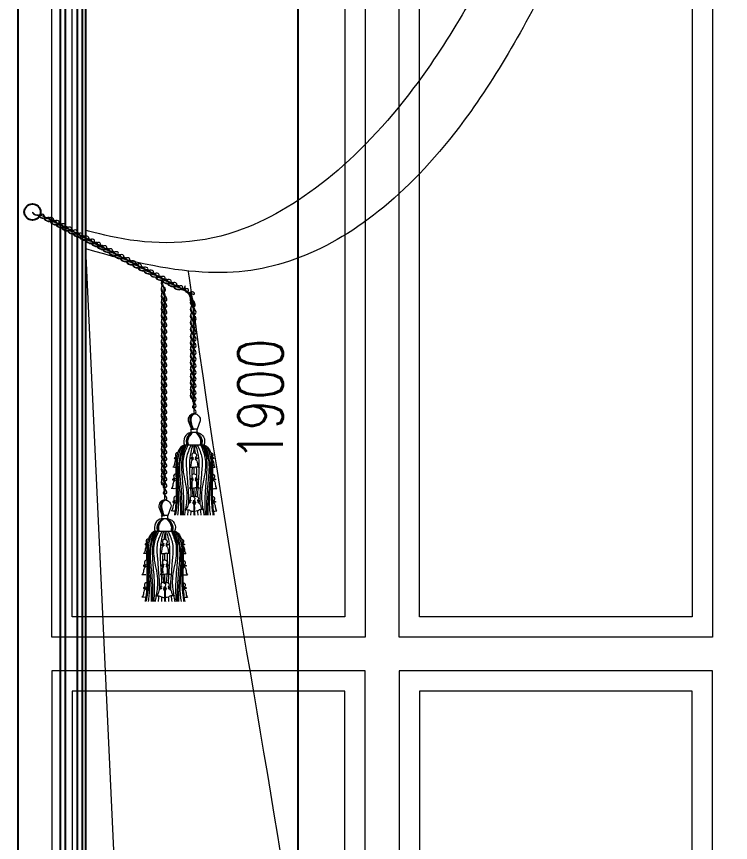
# Model space of a CAD drawing. Header units: inches. Extents: x -20583 to 399182, y -24453 to 525552.
# Drawn here: x 9599 to 10652, y 19158 to 20378 of the extents above; entities that cross this region are included whole.
import ezdxf

# ---------------------------------------------------------------- set-up
doc = ezdxf.new("R2010")
doc.units = ezdxf.units.IN
doc.header["$LTSCALE"] = 1000
doc.header["$MEASUREMENT"] = 0
doc.header["$PDMODE"] = 35
for name, color, linetype in [('8', 8, 'Continuous'), ('A-DIM', 9, 'Continuous'), ('curtain', 21, 'Continuous'), ('FURNITURE', 200, 'Continuous'), ('Layer1', 1, 'Continuous')]:
    doc.layers.add(name, color=color, linetype=linetype)
for name, color, linetype, lineweight in [('A-GLAZ', 134, 'Continuous', 18), ('Fabric', 253, 'Continuous', 0), ('GRC', 41, 'Continuous', 0), ('Wood treillis', 111, 'Continuous', 0)]:
    doc.layers.add(name, color=color, linetype=linetype, lineweight=lineweight)
doc.styles.add('ST9', font='romans.shx', dxfattribs={"width": 0.8})
doc.dimstyles.new('DIM-20', dxfattribs={"dimscale": 1000, "dimtxt": 0.044, "dimasz": 0.035, "dimexe": 0.022, "dimexo": 0.022, "dimgap": 0.022, "dimtad": 1, "dimdec": 0, "dimzin": 0, "dimdsep": 46, "dimtxsty": 'ST9', "dimblk1": 'ARCHTICK', "dimblk2": 'ARCHTICK', "dimsah": 1, "dimcen": 0.088, "dimdle": 0.04, "dimclrd": 256, "dimclre": 256, "dimclrt": 3, "dimadec": 0, "dimazin": 0, "dimtfac": 1, "dimtdec": 0, "dimtix": 1, "dimtofl": 0, "dimtmove": 1, "dimatfit": 3, "dimldrblk": 'CLOSED', "dimfxl": 1, "dimtolj": 1, "dimtzin": 0, "dimarcsym": 0})

# ---------------------------------------------------------------- blocks, each defined once
blk = doc.blocks.new('_ARCHTICK')
at = {"color": 0, "linetype": 'ByBlock', "const_width": 0.15}
blk.add_lwpolyline([(-0.5, -0.5), (0.5, 0.5)], dxfattribs=at)
blk = doc.blocks.new('*D220')
at = {"layer": 'A-DIM', "lineweight": -2, "transparency": 16777216}
for p, q in [((10013.7, 20802.1), (10013.7, 18822.1)), ((9372.7, 20762.1), (10035.7, 20762.1)), ((9961.8, 18862.1), (10035.7, 18862.1))]:
    blk.add_line(p, q, dxfattribs=at)
at = {"layer": 'Defpoints', "color": 0, "transparency": 16777216}
for p in [(9350.7, 20762.1, 0), (9939.8, 18862.1, 0), (10013.7, 18862.1)]:
    blk.add_point(p, dxfattribs=at)
at = {"layer": 'A-DIM', "lineweight": -2, "transparency": 16777216, "xscale": 35, "yscale": 35, "zscale": 35}
for p, rotation in [((10013.7, 20762.1), 90), ((10013.7, 18862.1), 270)]:
    blk.add_blockref('_ARCHTICK', p, dxfattribs=dict(at, rotation=rotation))
at = {"layer": 'A-DIM', "color": 3, "transparency": 16777216, "insert": (9958.7, 19812.1), "char_height": 66, "attachment_point": 5, "rotation": 90, "style": 'ST9'}
blk.add_mtext('\\A1;1900', dxfattribs=at)
blk = doc.blocks.new('_CLOSED')
at = {"color": 0, "linetype": 'ByBlock'}
for p, q in [((-1, 0.167), (0, 0)), ((-1, 0.167), (-1, -0.167)), ((0, 0), (-1, -0.167)), ((0, 0), (-1, 0))]:
    blk.add_line(p, q, dxfattribs=at)
blk = doc.blocks.new('win-2100')
at = {"layer": 'A-GLAZ', "color": 8, "linetype": 'ByBlock', "lineweight": 0, "ltscale": 0.5, "elevation": 0}
for points in [[(-1000, 1950), (-537.5, 1950), (-537.5, 199.5), (-1000, 199.5)], [(-487.5, 1950), (-25, 1950), (-25, 199.5), (-487.5, 199.5)], [(-970, 1920), (-567.5, 1920), (-567.5, 229.5), (-970, 229.5)], [(-457.5, 1920), (-55, 1920), (-55, 229.5), (-457.5, 229.5)], [(-1000, -350), (-537.5, -350), (-537.5, 149.5), (-1000, 149.5)], [(-487.5, -350), (-25, -350), (-25, 149.5), (-487.5, 149.5)], [(-970, -320), (-567.5, -320), (-567.5, 119.5), (-970, 119.5)], [(-457.5, -320), (-55, -320), (-55, 119.5), (-457.5, 119.5)]]:
    blk.add_lwpolyline(points, close=True, dxfattribs=at)
at = {"layer": 'Layer1', "elevation": 0}
blk.add_lwpolyline([(-1050, 2000), (-1050, -400), (1050, -400), (1050, 2000)], dxfattribs=at)
blk = doc.blocks.new('MAK-GF10 structrual elev A')
at = {"layer": 'A-GLAZ'}
blk.add_blockref('win-2100', (10650.7, 19262.1, 0), dxfattribs=at)
blk = doc.blocks.new('tass')
at = {"layer": 'curtain', "color": 42, "lineweight": 0, "ltscale": 1000, "true_color": 0xdba400}
for p, q in [((78219.7, 21088.2, 0), (78229.7, 21088.2, 0)), ((78210.5, 21069.4, 0), (78239, 21069.4, 0)), ((78224.7, 21027.3, 0), (78224.7, 21036.7, 0)), ((78224.7, 20992.9, 0), (78224.7, 21006, 0)), ((78224.7, 20986.2, 0), (78224.7, 20987.9, 0)), ((78224.7, 20966, 0), (78224.7, 20984.6, 0))]:
    blk.add_line(p, q, dxfattribs=at)
at = {"layer": 'curtain', "color": 42, "lineweight": 0, "ltscale": 1000, "true_color": 0xdba400, "elevation": 0}
for points in [[(78224.7, 21116, 0.434975), (78215.8, 21105.3), (78220.5, 21093.1)], [(78224.7, 21116, -0.434975), (78233.7, 21105.3), (78228.9, 21093.1)], [(78219.7, 21088.2, 0.282984), (78219.7, 21093.1), (78224.7, 21093.1)], [(78229.7, 21088.2, -0.282984), (78229.7, 21093.1), (78224.7, 21093.1)], [(78219.7, 21088.2, 0.222128), (78210.9, 21081.6, 0.232561), (78210.5, 21069.4, 0.647746)], [(78229.7, 21088.2, -0.222128), (78238.6, 21081.6, -0.232561), (78239, 21069.4, -0.647746)]]:
    blk.add_lwpolyline(points, format="xyb", dxfattribs=at)
at = {"layer": 'curtain', "color": 42, "lineweight": 0, "ltscale": 1000, "true_color": 0xdba400}
for points in [[(78225.6, 21093.1, 0), (78228.9, 21103.3, 0), (78228, 21112.1, 0), (78224.9, 21115.5, 0), (78223.1, 21116, 0), (78221.5, 21115.2, 0)], [(78227.2, 21093.1, 0), (78230.5, 21103.2, 0), (78229.7, 21112.1, 0), (78226.7, 21115.4, 0), (78224.7, 21116.3, 0), (78223, 21116, 0)], [(78221.4, 21088.2, 0), (78217.2, 21084.6, 0), (78213, 21075.8, 0), (78213.6, 21069.4, 0), (78213.6, 21069.3, 0)], [(78221.9, 21088.2, 0), (78216.2, 21081.6, 0), (78214.2, 21075.9, 0), (78215.1, 21069.4, 0)], [(78222.5, 21088.2, 0), (78217.2, 21081.6, 0), (78215.2, 21075.9, 0), (78216.1, 21069.4, 0)], [(78227.1, 21088.2, 0), (78232.4, 21081.6, 0), (78234.4, 21075.9, 0), (78233.4, 21069.4, 0)], [(78227.6, 21088.2, 0), (78233.4, 21081.6, 0), (78235.4, 21075.9, 0), (78234.4, 21069.4, 0)], [(78228.1, 21088.2, 0), (78232.4, 21084.6, 0), (78236.6, 21075.8, 0), (78235.9, 21069.4, 0), (78235.9, 21069.3, 0)], [(78200.8, 21058.4, 0), (78198, 21057.1, 0), (78197.4, 21053.7, 0), (78198.6, 21052.1, 0), (78199.1, 21051.8, 0), (78199.1, 21051.3, 0), (78198.8, 21051.2, 0), (78197.2, 21051.1, 0), (78196.1, 21050.7, 0), (78195.9, 21050.3, 0), (78195.9, 21049.7, 0), (78196.6, 21049.6, 0), (78198.2, 21049.6, 0), (78199.2, 21049.5, 0), (78199.2, 21049.2, 0), (78198.3, 21048.2, 0), (78196.3, 21044.8, 0), (78195, 21038.4, 0), (78193.7, 21037, 0)], [(78224.7, 21058.1, 0), (78221.9, 21056.7, 0), (78221.3, 21053.3, 0), (78222.5, 21051.7, 0), (78223, 21051.4, 0), (78223, 21050.9, 0), (78222.7, 21050.8, 0), (78221.1, 21050.7, 0), (78220, 21050.3, 0), (78219.8, 21049.9, 0), (78219.8, 21049.4, 0), (78220.5, 21049.2, 0), (78222.1, 21049.2, 0), (78223.1, 21049.1, 0), (78223.1, 21048.8, 0), (78222.2, 21047.8, 0), (78220.2, 21044.4, 0), (78218.9, 21038, 0), (78216.9, 21036.4, 0)], [(78224.7, 21058.1, 0), (78227.6, 21056.7, 0), (78228.2, 21053.3, 0), (78227, 21051.7, 0), (78226.5, 21051.4, 0), (78226.5, 21050.9, 0), (78226.8, 21050.8, 0), (78228.4, 21050.7, 0), (78229.5, 21050.3, 0), (78229.7, 21049.9, 0), (78229.7, 21049.4, 0), (78228.9, 21049.2, 0), (78227.4, 21049.2, 0), (78226.3, 21049.1, 0), (78226.3, 21048.8, 0), (78227.3, 21047.8, 0), (78229.2, 21044.4, 0), (78230.5, 21038, 0), (78231.8, 21036.6, 0)], [(78249, 21058.4, 0), (78251.9, 21057.1, 0), (78252.4, 21053.7, 0), (78251.3, 21052.1, 0), (78250.8, 21051.8, 0), (78250.8, 21051.3, 0), (78251.1, 21051.2, 0), (78252.7, 21051.1, 0), (78253.7, 21050.7, 0), (78254, 21050.3, 0), (78254, 21049.7, 0), (78253.2, 21049.6, 0), (78251.6, 21049.6, 0), (78250.6, 21049.5, 0), (78250.6, 21049.2, 0), (78251.6, 21048.2, 0), (78253.5, 21044.8, 0), (78254.8, 21038.4, 0), (78256.1, 21037, 0)], [(78216.9, 21036.4, 0), (78223.4, 21037, 0), (78225.9, 21036.4, 0), (78231.8, 21036.6, 0)], [(78198.3, 21027, 0), (78195.5, 21025.7, 0), (78194.9, 21022.3, 0), (78196, 21020.6, 0), (78196.5, 21020.3, 0), (78196.5, 21019.8, 0), (78196.2, 21019.7, 0), (78194.7, 21019.7, 0), (78193.6, 21019.2, 0), (78193.3, 21018.9, 0), (78193.3, 21018.3, 0), (78194.1, 21018.1, 0), (78195.7, 21018.1, 0), (78196.7, 21018.1, 0), (78196.7, 21017.8, 0), (78195.7, 21016.7, 0), (78193.8, 21013.3, 0), (78192.5, 21006.9, 0), (78191.2, 21005.5, 0)], [(78224.7, 21027.3, 0), (78221.9, 21026, 0), (78221.3, 21022.6, 0), (78222.5, 21021, 0), (78223, 21020.7, 0), (78223, 21020.2, 0), (78222.7, 21020.1, 0), (78221.1, 21020, 0), (78220, 21019.6, 0), (78219.8, 21019.2, 0), (78219.8, 21018.6, 0), (78220.5, 21018.5, 0), (78222.1, 21018.5, 0), (78223.1, 21018.4, 0), (78223.1, 21018.1, 0), (78222.2, 21017, 0), (78220.2, 21013.7, 0), (78218.9, 21007.3, 0), (78216.9, 21005.7, 0)], [(78224.7, 21027.3, 0), (78227.6, 21026, 0), (78228.2, 21022.6, 0), (78227, 21021, 0), (78226.5, 21020.7, 0), (78226.5, 21020.2, 0), (78226.8, 21020.1, 0), (78228.4, 21020, 0), (78229.5, 21019.6, 0), (78229.7, 21019.2, 0), (78229.7, 21018.6, 0), (78228.9, 21018.5, 0), (78227.4, 21018.5, 0), (78226.3, 21018.4, 0), (78226.3, 21018.1, 0), (78227.3, 21017, 0), (78229.2, 21013.7, 0), (78230.5, 21007.3, 0), (78231.8, 21005.9, 0)], [(78251.6, 21027, 0), (78254.4, 21025.7, 0), (78255, 21022.3, 0), (78253.8, 21020.6, 0), (78253.3, 21020.3, 0), (78253.3, 21019.8, 0), (78253.6, 21019.7, 0), (78255.2, 21019.7, 0), (78256.3, 21019.2, 0), (78256.5, 21018.9, 0), (78256.5, 21018.3, 0), (78255.8, 21018.1, 0), (78254.2, 21018.1, 0), (78253.1, 21018.1, 0), (78253.1, 21017.8, 0), (78254.1, 21016.7, 0), (78256, 21013.3, 0), (78257.4, 21006.9, 0), (78258.6, 21005.5, 0)], [(78216.9, 21005.7, 0), (78223.4, 21006.3, 0), (78225.9, 21005.7, 0), (78231.8, 21005.9, 0)], [(78198.3, 20993.9, 0), (78195.5, 20992.6, 0), (78194.9, 20989.2, 0), (78196.1, 20987.5, 0), (78196.6, 20987.3, 0), (78196.6, 20986.7, 0), (78196.3, 20986.7, 0), (78194.7, 20986.6, 0), (78193.6, 20986.2, 0), (78193.4, 20985.8, 0), (78193.4, 20985.2, 0), (78194.1, 20985.1, 0), (78195.7, 20985.1, 0), (78196.7, 20985, 0), (78196.7, 20984.7, 0), (78195.8, 20983.6, 0), (78193.8, 20980.3, 0), (78192.5, 20973.8, 0), (78191.3, 20972.5, 0)], [(78222.8, 20994, 0), (78219.8, 20993.3, 0), (78218.6, 20990.1, 0), (78219.4, 20988.2, 0), (78219.8, 20987.8, 0), (78219.7, 20987.3, 0), (78219.4, 20987.3, 0), (78217.8, 20987.6, 0), (78216.7, 20987.4, 0), (78216.4, 20987.1, 0), (78216.3, 20986.5, 0), (78217, 20986.2, 0), (78218.5, 20985.9, 0), (78219.5, 20985.6, 0), (78219.4, 20985.3, 0), (78218.3, 20984.5, 0), (78215.7, 20981.6, 0), (78213.2, 20975.5, 0), (78210.8, 20974.4, 0)], [(78226.6, 20994, 0), (78224.1, 20992.2, 0), (78224.2, 20988.7, 0), (78225.7, 20987.3, 0), (78226.3, 20987.2, 0), (78226.4, 20986.7, 0), (78226.1, 20986.5, 0), (78224.5, 20986.1, 0), (78223.6, 20985.5, 0), (78223.4, 20985.1, 0), (78223.5, 20984.5, 0), (78224.3, 20984.5, 0), (78225.8, 20984.8, 0), (78226.9, 20985, 0), (78226.9, 20984.7, 0), (78226.2, 20983.4, 0), (78224.9, 20979.8, 0), (78224.9, 20973.2, 0), (78224, 20971.6, 0)], [(78226.6, 20994, 0), (78229.7, 20993.3, 0), (78230.9, 20990.1, 0), (78230.1, 20988.2, 0), (78229.7, 20987.8, 0), (78229.8, 20987.3, 0), (78230.1, 20987.3, 0), (78231.7, 20987.6, 0), (78232.8, 20987.4, 0), (78233.1, 20987.1, 0), (78233.2, 20986.5, 0), (78232.5, 20986.2, 0), (78231, 20985.9, 0), (78230, 20985.6, 0), (78230, 20985.3, 0), (78231.2, 20984.5, 0), (78233.8, 20981.6, 0), (78236.3, 20975.5, 0), (78238.7, 20974.4, 0)], [(78251.5, 20993.9, 0), (78254.3, 20992.6, 0), (78254.9, 20989.2, 0), (78253.8, 20987.5, 0), (78253.3, 20987.3, 0), (78253.3, 20986.7, 0), (78253.5, 20986.7, 0), (78255.1, 20986.6, 0), (78256.2, 20986.2, 0), (78256.4, 20985.8, 0), (78256.4, 20985.2, 0), (78255.7, 20985.1, 0), (78254.1, 20985.1, 0), (78253.1, 20985, 0), (78253.1, 20984.7, 0), (78254.1, 20983.6, 0), (78256, 20980.3, 0), (78257.3, 20973.8, 0), (78258.6, 20972.5, 0)], [(78238.7, 20974.4, 0), (78232.2, 20973.7, 0), (78229.8, 20972.6, 0), (78224, 20971.6, 0)]]:
    blk.add_spline(points, degree=3, dxfattribs=at)
for points, knots in [([(78210.5, 21069.4, 0), (78209.9, 21069.3, 0), (78207.6, 21069.2, 0), (78201.1, 21063, 0), (78197.5, 21048.2, 0), (78197.8, 21024.5, 0), (78198.5, 20998.1, 0), (78197.4, 20977.2, 0), (78195.7, 20967.3, 0), (78195.5, 20966, 0)], [0, 0, 0, 0, 1.88546, 6.692223, 25.03677, 45.785579, 78.040267, 104.189263, 108.247754, 108.247754, 108.247754, 108.247754]), ([(78210.5, 21069.4, 0), (78209.7, 21069.1, 0), (78205.8, 21067.6, 0), (78198.7, 21049.9, 0), (78198.9, 21018.2, 0), (78200.7, 20986.1, 0), (78197.2, 20968.1, 0), (78196.8, 20966, 0)], [0, 0, 0, 0, 2.515357, 12.157325, 51.767584, 100.17516, 106.680385, 106.680385, 106.680385, 106.680385]), ([(78210.5, 21069.4, 0), (78210, 21068.9, 0), (78206.9, 21065.6, 0), (78202.4, 21050.1, 0), (78200.3, 21028.2, 0), (78203.4, 21001.3, 0), (78204.8, 20981.8, 0), (78204.4, 20969.5, 0), (78204.5, 20966, 0)], [0, 0, 0, 0, 2.007034, 13.599116, 46.514064, 68.263556, 94.567068, 105.104983, 105.104983, 105.104983, 105.104983]), ([(78211.4, 21069.4, 0), (78208.3, 21062.2, 0), (78203.2, 21050.8, 0), (78202.5, 21030.9, 0), (78205.2, 21009.6, 0), (78206.7, 20987, 0), (78206.5, 20971.7, 0), (78206.4, 20966, 0)], [0, 0, 0, 0, 23.11123, 37.13989, 58.938099, 87.56344, 104.848877, 104.848877, 104.848877, 104.848877]), ([(78212.9, 21069.4, 0), (78211, 21064.9, 0), (78206.1, 21053.4, 0), (78205.7, 21031.4, 0), (78208.3, 21007.6, 0), (78209.3, 20985.1, 0), (78208.7, 20971.8, 0), (78208.3, 20966, 0)], [0, 0, 0, 0, 14.461806, 37.172593, 64.608028, 86.813347, 104.448719, 104.448719, 104.448719, 104.448719]), ([(78215, 21069.4, 0), (78212.5, 21063.4, 0), (78206.9, 21050, 0), (78208.5, 21024.3, 0), (78216, 20998.6, 0), (78212.2, 20978.1, 0), (78210.6, 20968.2, 0), (78210.3, 20966, 0)], [0, 0, 0, 0, 19.16217, 43.282185, 75.216668, 98.196351, 105.022244, 105.022244, 105.022244, 105.022244]), ([(78220.1, 21069.4, 0), (78217.3, 21063.4, 0), (78211.5, 21051, 0), (78213.9, 21030.1, 0), (78215.1, 21009.2, 0), (78216.6, 20994.9, 0), (78216.5, 20987.5, 0), (78216.5, 20987.2, 0)], [0, 0, 0, 0, 19.313115, 40.610909, 61.195171, 82.530094, 83.430851, 83.430851, 83.430851, 83.430851]), ([(78222.6, 21069.4, 0), (78221.5, 21065.7, 0), (78217.6, 21052.1, 0), (78217.4, 21027.3, 0), (78219.5, 21005.7, 0), (78219.9, 20994.4, 0), (78219.9, 20993.4, 0)], [0, 0, 0, 0, 11.321596, 42.431835, 73.453337, 76.475104, 76.475104, 76.475104, 76.475104]), ([(78226.9, 21069.4, 0), (78228, 21065.7, 0), (78231.9, 21052.1, 0), (78232.1, 21027.3, 0), (78229.9, 21005.7, 0), (78229.6, 20994.4, 0), (78229.6, 20993.4, 0)], [0, 0, 0, 0, 11.321596, 42.431835, 73.453337, 76.475104, 76.475104, 76.475104, 76.475104]), ([(78229.4, 21069.4, 0), (78232.2, 21063.4, 0), (78238, 21051, 0), (78235.6, 21030.1, 0), (78234.4, 21009.2, 0), (78232.9, 20994.9, 0), (78233, 20987.5, 0), (78233, 20987.2, 0)], [0, 0, 0, 0, 19.313115, 40.610909, 61.195171, 82.530094, 83.430851, 83.430851, 83.430851, 83.430851]), ([(78234.4, 21069.4, 0), (78236.9, 21063.4, 0), (78242.6, 21050, 0), (78241, 21024.3, 0), (78233.5, 20998.6, 0), (78237.2, 20978.1, 0), (78238.8, 20968.2, 0), (78239.2, 20966, 0)], [0, 0, 0, 0, 19.16217, 43.282185, 75.216668, 98.196351, 105.022244, 105.022244, 105.022244, 105.022244]), ([(78236.6, 21069.4, 0), (78238.5, 21064.9, 0), (78243.4, 21053.4, 0), (78243.7, 21031.4, 0), (78241.2, 21007.6, 0), (78240.1, 20985.1, 0), (78240.8, 20971.8, 0), (78241.2, 20966, 0)], [0, 0, 0, 0, 14.461806, 37.172593, 64.608028, 86.813347, 104.448719, 104.448719, 104.448719, 104.448719]), ([(78238.1, 21069.4, 0), (78241.2, 21062.2, 0), (78246.2, 21050.8, 0), (78246.9, 21030.9, 0), (78244.3, 21009.6, 0), (78242.8, 20987, 0), (78243, 20971.7, 0), (78243.1, 20966, 0)], [0, 0, 0, 0, 23.11123, 37.13989, 58.938099, 87.56344, 104.848877, 104.848877, 104.848877, 104.848877]), ([(78239, 21069.4, 0), (78239.8, 21069.1, 0), (78243.6, 21067.6, 0), (78250.8, 21049.9, 0), (78250.6, 21018.2, 0), (78248.7, 20986.1, 0), (78252.2, 20968.1, 0), (78252.7, 20966, 0)], [0, 0, 0, 0, 2.515357, 12.157325, 51.767584, 100.17516, 106.680385, 106.680385, 106.680385, 106.680385]), ([(78239, 21069.4, 0), (78239.5, 21068.9, 0), (78242.6, 21065.6, 0), (78247.1, 21050.1, 0), (78249.1, 21028.2, 0), (78246.1, 21001.3, 0), (78244.7, 20981.8, 0), (78245, 20969.5, 0), (78244.9, 20966, 0)], [0, 0, 0, 0, 2.007034, 13.599116, 46.514064, 68.263556, 94.567068, 105.104983, 105.104983, 105.104983, 105.104983]), ([(78239, 21069.4, 0), (78239.6, 21069.3, 0), (78241.9, 21069.2, 0), (78248.4, 21063, 0), (78252, 21048.2, 0), (78251.7, 21024.5, 0), (78251, 20998.1, 0), (78252, 20977.2, 0), (78253.8, 20967.3, 0), (78254, 20966, 0)], [0, 0, 0, 0, 1.88546, 6.692223, 25.03677, 45.785579, 78.040267, 104.189263, 108.247754, 108.247754, 108.247754, 108.247754]), ([(78200.5, 20966, 0), (78201, 20969.1, 0), (78202.4, 20979.9, 0), (78201.8, 20998, 0), (78200.4, 21018.8, 0), (78199.6, 21034.1, 0), (78200.6, 21042.2, 0), (78200.9, 21044.4, 0)], [5.059628, 5.059628, 5.059628, 5.059628, 14.477933, 37.724665, 59.153291, 77.15639, 83.59054, 83.59054, 83.59054, 83.59054]), ([(78248.9, 20966, 0), (78248.5, 20969.1, 0), (78247.1, 20979.9, 0), (78247.7, 20998, 0), (78249.1, 21018.8, 0), (78249.9, 21034.1, 0), (78248.9, 21042.2, 0), (78248.6, 21044.4, 0)], [5.059628, 5.059628, 5.059628, 5.059628, 14.477933, 37.724665, 59.153291, 77.15639, 83.59054, 83.59054, 83.59054, 83.59054]), ([(78221.6, 21037.2, 0), (78220.9, 21024.6, 0), (78220.8, 21010.2, 0), (78222.7, 20995.8, 0), (78223, 20994, 0)], [32.552342, 32.552342, 32.552342, 32.552342, 70.272536, 75.866413, 75.866413, 75.866413, 75.866413]), ([(78227.9, 21036.2, 0), (78228.6, 21024, 0), (78228.7, 21009.9, 0), (78226.7, 20995.8, 0), (78226.5, 20994, 0)], [33.509366, 33.509366, 33.509366, 33.509366, 70.272536, 75.866413, 75.866413, 75.866413, 75.866413]), ([(78223.4, 20984.9, 0), (78223.1, 20985.1, 0), (78222.6, 20985.2, 0), (78222.5, 20984.3, 0), (78224, 20982.9, 0), (78225.1, 20978.9, 0), (78223.6, 20975, 0), (78224.7, 20972.9, 0), (78224.7, 20972.8, 0)], [16.303462, 16.303462, 16.303462, 16.303462, 17.124618, 17.414629, 18.85427, 22.722221, 29.305613, 29.787645, 29.787645, 29.787645, 29.787645]), ([(78224.7, 20987.9, 0), (78224.5, 20987.6, 0), (78224, 20987.3, 0), (78223.2, 20987.3, 0), (78223, 20986.6, 0), (78223.8, 20986.4, 0), (78224.3, 20986.3, 0), (78224.7, 20986.2, 0)], [7.456516, 7.456516, 7.456516, 7.456516, 8.604971, 9.189876, 9.697377, 9.996568, 11.386627, 11.386627, 11.386627, 11.386627]), ([(78226.1, 20984.9, 0), (78226.1, 20984.8, 0), (78226, 20984.3, 0), (78225.3, 20984.5, 0), (78224.9, 20984.6, 0), (78224.7, 20984.6, 0)], [13.33354, 13.33354, 13.33354, 13.33354, 13.769673, 14.509669, 14.970828, 14.970828, 14.970828, 14.970828]), ([(78225.3, 20984.7, 0), (78225, 20981.9, 0), (78224.5, 20975.6, 0), (78225, 20969.4, 0), (78225.4, 20966, 0)], [85.18572, 85.18572, 85.18572, 85.18572, 93.715267, 104.052116, 104.052116, 104.052116, 104.052116]), ([(78210.8, 20974.4, 0), (78213.1, 20974.5, 0), (78216.2, 20974.6, 0), (78220.2, 20972.1, 0), (78222.5, 20971.8, 0), (78224, 20971.7, 0)], [0, 0, 0, 0, 6.553714, 9.139118, 13.637218, 13.637218, 13.637218, 13.637218])]:
    blk.add_open_spline(points, degree=3, knots=knots, dxfattribs=at)
for points in [[(78224.7, 21069.8, 0), (78224.3, 21065.7, 0), (78223.8, 21061.7, 0), (78223.4, 21057.7, 0)], [(78224.7, 21069.8, 0), (78225.2, 21065.7, 0), (78225.6, 21061.7, 0), (78226.1, 21057.7, 0)], [(78222.8, 21051.6, 0), (78222.7, 21050.4, 0), (78222.6, 21049.2, 0), (78222.5, 21048, 0)], [(78226.7, 21051.6, 0), (78226.8, 21050.4, 0), (78226.9, 21049.2, 0), (78227, 21048, 0)], [(78199.5, 21036.8, 0), (78197.6, 21036.4, 0), (78195.7, 21036.7, 0), (78193.7, 21037, 0)], [(78250.4, 21036.8, 0), (78252.2, 21036.4, 0), (78254.2, 21036.7, 0), (78256.1, 21037, 0)], [(78197, 21005.3, 0), (78195.1, 21005, 0), (78193.1, 21005.3, 0), (78191.2, 21005.5, 0)], [(78252.9, 21005.3, 0), (78254.7, 21005, 0), (78256.7, 21005.3, 0), (78258.6, 21005.5, 0)], [(78222.8, 20994, 0), (78223.5, 20993.7, 0), (78224.2, 20993.4, 0), (78224.7, 20992.9, 0)], [(78216.5, 20986.3, 0), (78216.5, 20985.1, 0), (78216.4, 20983.9, 0), (78216.4, 20982.8, 0)], [(78223.9, 20987.4, 0), (78224, 20986.9, 0), (78224, 20986.4, 0), (78224.1, 20985.9, 0)], [(78225.6, 20987.4, 0), (78225.5, 20987, 0), (78225.5, 20986.7, 0), (78225.5, 20986.4, 0)], [(78233, 20986.3, 0), (78233, 20985.1, 0), (78233, 20983.9, 0), (78233.1, 20982.8, 0)], [(78197, 20972.3, 0), (78195.1, 20971.9, 0), (78193.2, 20972.2, 0), (78191.3, 20972.5, 0)], [(78215.7, 20974.2, 0), (78215.4, 20971.5, 0), (78215.1, 20968.7, 0), (78214.7, 20966, 0)], [(78219.7, 20972.6, 0), (78219.6, 20970.4, 0), (78219.6, 20968.2, 0), (78219.5, 20966, 0)], [(78224.7, 20972.9, 0), (78224.6, 20970.6, 0), (78224.4, 20968.3, 0), (78224, 20966, 0)], [(78229.8, 20972.6, 0), (78229.8, 20970.4, 0), (78229.9, 20968.2, 0), (78230, 20966, 0)], [(78233.8, 20974.2, 0), (78234.1, 20971.5, 0), (78234.4, 20968.7, 0), (78234.8, 20966, 0)], [(78252.8, 20972.3, 0), (78254.7, 20971.9, 0), (78256.6, 20972.2, 0), (78258.6, 20972.5, 0)]]:
    blk.add_open_spline(points, degree=3, dxfattribs=at)
blk = doc.blocks.new('EMBRASSE 2')
at = {"layer": 'FURNITURE', "color": 40, "lineweight": 0, "ltscale": 1000}
for points in [[(5149.9, -9157.8, 0), (5158.4, -9153.9, 0), (5171.7, -9149.7, 0), (5174.5, -9149.5, 0), (5179.3, -9147.4, 0), (5180, -9145.7, 0), (5175.4, -9150.1, 0), (5163.7, -9149.2, 0), (5158.9, -9155.2, 0), (5155.2, -9154.2, 0), (5151.9, -9153.7, 0), (5149.3, -9154.9, 0), (5148.9, -9156.7, 0), (5149.9, -9157.8, 0)], [(5123.3, -9171.8, 0), (5131.9, -9167.8, 0), (5145.1, -9163.7, 0), (5148, -9163.5, 0), (5152.8, -9161.4, 0), (5153.5, -9159.7, 0), (5148.8, -9164.1, 0), (5137.1, -9163.2, 0), (5132.4, -9169.2, 0), (5128.6, -9168.2, 0), (5125.3, -9167.7, 0), (5122.7, -9168.9, 0), (5122.3, -9170.6, 0), (5123.3, -9171.8, 0)], [(5132.5, -9166.9, 0), (5141.1, -9163, 0), (5154.3, -9158.8, 0), (5157.2, -9158.6, 0), (5162, -9156.5, 0), (5162.7, -9154.8, 0), (5158, -9159.2, 0), (5146.3, -9158.3, 0), (5141.6, -9164.4, 0), (5137.8, -9163.4, 0), (5134.5, -9162.8, 0), (5131.9, -9164, 0), (5131.5, -9165.8, 0), (5132.5, -9166.9, 0)], [(5141.3, -9162.3, 0), (5149.9, -9158.4, 0), (5163.1, -9154.2, 0), (5166, -9154, 0), (5170.7, -9151.9, 0), (5171.5, -9150.2, 0), (5166.8, -9154.6, 0), (5155.1, -9153.7, 0), (5150.3, -9159.7, 0), (5146.6, -9158.7, 0), (5143.3, -9158.2, 0), (5140.7, -9159.4, 0), (5140.3, -9161.2, 0), (5141.3, -9162.3, 0)], [(5097.8, -9185.4, 0), (5106.4, -9181.4, 0), (5119.6, -9177.3, 0), (5122.5, -9177.1, 0), (5127.2, -9175, 0), (5127.9, -9173.3, 0), (5123.3, -9177.7, 0), (5111.6, -9176.8, 0), (5106.8, -9182.8, 0), (5103.1, -9181.8, 0), (5099.8, -9181.3, 0), (5097.2, -9182.5, 0), (5096.8, -9184.3, 0), (5097.8, -9185.4, 0)], [(5106.5, -9180.8, 0), (5115.1, -9176.8, 0), (5128.3, -9172.7, 0), (5131.2, -9172.5, 0), (5136, -9170.4, 0), (5136.7, -9168.7, 0), (5132, -9173.1, 0), (5120.3, -9172.2, 0), (5115.6, -9178.2, 0), (5111.8, -9177.2, 0), (5108.5, -9176.7, 0), (5105.9, -9177.9, 0), (5105.5, -9179.6, 0), (5106.5, -9180.8, 0)], [(5114.9, -9176.2, 0), (5123.5, -9172.3, 0), (5136.7, -9168.1, 0), (5139.6, -9167.9, 0), (5144.3, -9165.8, 0), (5145, -9164.1, 0), (5140.4, -9168.5, 0), (5128.7, -9167.6, 0), (5123.9, -9173.6, 0), (5120.2, -9172.7, 0), (5116.9, -9172.1, 0), (5114.3, -9173.3, 0), (5113.9, -9175.1, 0), (5114.9, -9176.2, 0)], [(5080.5, -9194.5, 0), (5089, -9190.6, 0), (5102.3, -9186.4, 0), (5105.1, -9186.2, 0), (5109.9, -9184.1, 0), (5110.6, -9182.4, 0), (5106, -9186.8, 0), (5094.2, -9185.9, 0), (5089.5, -9191.9, 0), (5085.7, -9191, 0), (5082.5, -9190.4, 0), (5079.9, -9191.6, 0), (5079.4, -9193.4, 0), (5080.5, -9194.5, 0)], [(5089.2, -9189.9, 0), (5097.8, -9185.9, 0), (5111, -9181.8, 0), (5113.9, -9181.6, 0), (5118.7, -9179.5, 0), (5119.4, -9177.8, 0), (5114.7, -9182.2, 0), (5103, -9181.3, 0), (5098.3, -9187.3, 0), (5094.5, -9186.3, 0), (5091.2, -9185.8, 0), (5088.6, -9187, 0), (5088.2, -9188.8, 0), (5089.2, -9189.9, 0)], [(5054.2, -9208.3, 0), (5062.8, -9204.4, 0), (5076, -9200.2, 0), (5078.9, -9200, 0), (5083.7, -9197.9, 0), (5084.4, -9196.2, 0), (5079.7, -9200.6, 0), (5068, -9199.7, 0), (5063.3, -9205.8, 0), (5059.5, -9204.8, 0), (5056.2, -9204.2, 0), (5053.6, -9205.4, 0), (5053.2, -9207.2, 0), (5054.2, -9208.3, 0)], [(5062.8, -9203.8, 0), (5071.4, -9199.9, 0), (5084.6, -9195.7, 0), (5087.5, -9195.5, 0), (5092.3, -9193.4, 0), (5093, -9191.7, 0), (5088.3, -9196.1, 0), (5076.6, -9195.2, 0), (5071.9, -9201.2, 0), (5068.1, -9200.2, 0), (5064.8, -9199.7, 0), (5062.2, -9200.9, 0), (5061.8, -9202.7, 0), (5062.8, -9203.8, 0)], [(5071.3, -9199.4, 0), (5079.8, -9195.4, 0), (5093.1, -9191.3, 0), (5095.9, -9191.1, 0), (5100.7, -9189, 0), (5101.4, -9187.3, 0), (5096.8, -9191.6, 0), (5085, -9190.8, 0), (5080.3, -9196.8, 0), (5076.5, -9195.8, 0), (5073.3, -9195.3, 0), (5070.7, -9196.5, 0), (5070.2, -9198.2, 0), (5071.3, -9199.4, 0)], [(5028.9, -9221.7, 0), (5037.5, -9217.7, 0), (5050.7, -9213.6, 0), (5053.6, -9213.4, 0), (5058.3, -9211.3, 0), (5059, -9209.6, 0), (5054.4, -9214, 0), (5042.7, -9213.1, 0), (5037.9, -9219.1, 0), (5034.2, -9218.1, 0), (5030.9, -9217.6, 0), (5028.3, -9218.8, 0), (5027.9, -9220.5, 0), (5028.9, -9221.7, 0)], [(5037.5, -9217.2, 0), (5046, -9213.2, 0), (5059.3, -9209.1, 0), (5062.1, -9208.9, 0), (5066.9, -9206.8, 0), (5067.6, -9205.1, 0), (5063, -9209.4, 0), (5051.3, -9208.6, 0), (5046.5, -9214.6, 0), (5042.7, -9213.6, 0), (5039.5, -9213.1, 0), (5036.9, -9214.2, 0), (5036.4, -9216, 0), (5037.5, -9217.2, 0)], [(5046.2, -9212.6, 0), (5054.8, -9208.6, 0), (5068, -9204.4, 0), (5070.9, -9204.3, 0), (5075.6, -9202.2, 0), (5076.4, -9200.5, 0), (5071.7, -9204.8, 0), (5060, -9204, 0), (5055.2, -9210, 0), (5051.5, -9209, 0), (5048.2, -9208.5, 0), (5045.6, -9209.6, 0), (5045.2, -9211.4, 0), (5046.2, -9212.6, 0)], [(5010.9, -9231.1, 0), (5019.5, -9227.2, 0), (5032.7, -9223, 0), (5035.6, -9222.8, 0), (5040.4, -9220.7, 0), (5041.1, -9219, 0), (5036.4, -9223.4, 0), (5024.7, -9222.5, 0), (5020, -9228.6, 0), (5016.2, -9227.6, 0), (5012.9, -9227.1, 0), (5010.3, -9228.2, 0), (5009.9, -9230, 0), (5010.9, -9231.1, 0)], [(5020.1, -9226.3, 0), (5028.7, -9222.3, 0), (5041.9, -9218.2, 0), (5044.8, -9218, 0), (5049.6, -9215.9, 0), (5050.3, -9214.2, 0), (5045.6, -9218.6, 0), (5033.9, -9217.7, 0), (5029.2, -9223.7, 0), (5025.4, -9222.7, 0), (5022.1, -9222.2, 0), (5019.5, -9223.4, 0), (5019.1, -9225.2, 0), (5020.1, -9226.3, 0)], [(4985.1, -9244.8, 0), (4993.6, -9240.8, 0), (5006.9, -9236.6, 0), (5009.7, -9236.5, 0), (5014.5, -9234.4, 0), (5015.2, -9232.7, 0), (5010.6, -9237, 0), (4998.9, -9236.2, 0), (4994.1, -9242.2, 0), (4990.4, -9241.2, 0), (4987.1, -9240.7, 0), (4984.5, -9241.8, 0), (4984.1, -9243.6, 0), (4985.1, -9244.8, 0)], [(4993.9, -9240.1, 0), (5002.5, -9236.2, 0), (5015.7, -9232, 0), (5018.6, -9231.8, 0), (5023.3, -9229.7, 0), (5024, -9228, 0), (5019.4, -9232.4, 0), (5007.7, -9231.5, 0), (5002.9, -9237.5, 0), (4999.2, -9236.5, 0), (4995.9, -9236, 0), (4993.3, -9237.2, 0), (4992.9, -9239, 0), (4993.9, -9240.1, 0)], [(5002.5, -9235.6, 0), (5011.1, -9231.6, 0), (5024.3, -9227.5, 0), (5027.2, -9227.3, 0), (5031.9, -9225.2, 0), (5032.6, -9223.5, 0), (5028, -9227.9, 0), (5016.3, -9227, 0), (5011.5, -9233, 0), (5007.8, -9232, 0), (5004.5, -9231.5, 0), (5001.9, -9232.7, 0), (5001.5, -9234.4, 0), (5002.5, -9235.6, 0)], [(4959, -9258.5, 0), (4967.5, -9254.5, 0), (4980.8, -9250.4, 0), (4983.7, -9250.2, 0), (4988.4, -9248.1, 0), (4989.1, -9246.4, 0), (4984.5, -9250.8, 0), (4972.8, -9249.9, 0), (4968, -9255.9, 0), (4964.3, -9254.9, 0), (4961, -9254.4, 0), (4958.4, -9255.6, 0), (4958, -9257.4, 0), (4959, -9258.5, 0)], [(4959, -9258.5, 0), (4967.5, -9254.6, 0), (4980.8, -9250.4, 0), (4983.7, -9250.2, 0), (4988.4, -9248.1, 0), (4989.1, -9246.4, 0), (4984.5, -9250.8, 0), (4972.8, -9249.9, 0), (4968, -9255.9, 0), (4964.3, -9254.9, 0), (4961, -9254.4, 0), (4958.4, -9255.6, 0), (4958, -9257.4, 0), (4959, -9258.5, 0)], [(4967.8, -9253.9, 0), (4976.3, -9249.9, 0), (4989.6, -9245.8, 0), (4992.4, -9245.6, 0), (4997.2, -9243.5, 0), (4997.9, -9241.8, 0), (4993.3, -9246.2, 0), (4981.6, -9245.3, 0), (4976.8, -9251.3, 0), (4973, -9250.3, 0), (4969.8, -9249.8, 0), (4967.2, -9251, 0), (4966.7, -9252.7, 0), (4967.8, -9253.9, 0)], [(4976.3, -9249.4, 0), (4984.9, -9245.4, 0), (4998.1, -9241.3, 0), (5001, -9241.1, 0), (5005.8, -9239, 0), (5006.5, -9237.3, 0), (5001.8, -9241.6, 0), (4990.1, -9240.8, 0), (4985.4, -9246.8, 0), (4981.6, -9245.8, 0), (4978.3, -9245.3, 0), (4975.7, -9246.4, 0), (4975.3, -9248.2, 0), (4976.3, -9249.4, 0)], [(4984.6, -9276.5, 0), (4985.1, -9267.1, 0), (4987.6, -9253.5, 0), (4988.8, -9250.8, 0), (4989.1, -9245.6, 0), (4988, -9244.2, 0), (4989.7, -9250.4, 0), (4983.4, -9260.3, 0), (4986.5, -9267.3, 0), (4983.9, -9270.2, 0), (4981.9, -9272.9, 0), (4981.8, -9275.7, 0), (4983.1, -9276.9, 0), (4984.6, -9276.5, 0)], [(4942.1, -9284.7, 0), (4945.3, -9275.8, 0), (4951.7, -9263.5, 0), (4953.6, -9261.3, 0), (4955.5, -9256.5, 0), (4954.8, -9254.8, 0), (4954.6, -9261.2, 0), (4945.7, -9268.8, 0), (4946.6, -9276.5, 0), (4943.3, -9278.4, 0), (4940.6, -9280.4, 0), (4939.6, -9283, 0), (4940.5, -9284.6, 0), (4942.1, -9284.7, 0)], [(4941.7, -9267.6, 0), (4950.2, -9263.7, 0), (4963.5, -9259.5, 0), (4966.3, -9259.3, 0), (4971.1, -9257.2, 0), (4971.8, -9255.5, 0), (4967.2, -9259.9, 0), (4955.4, -9259, 0), (4950.7, -9265.1, 0), (4946.9, -9264.1, 0), (4943.7, -9263.5, 0), (4941.1, -9264.7, 0), (4940.6, -9266.5, 0), (4941.7, -9267.6, 0)], [(4950.4, -9263, 0), (4959, -9259.1, 0), (4972.2, -9254.9, 0), (4975.1, -9254.7, 0), (4979.9, -9252.6, 0), (4980.6, -9250.9, 0), (4975.9, -9255.3, 0), (4964.2, -9254.4, 0), (4959.5, -9260.4, 0), (4955.7, -9259.4, 0), (4952.4, -9258.9, 0), (4949.8, -9260.1, 0), (4949.4, -9261.9, 0), (4950.4, -9263, 0)], [(4984.6, -9286, 0), (4985.1, -9276.6, 0), (4987.6, -9263, 0), (4988.8, -9260.4, 0), (4989.1, -9255.2, 0), (4988, -9253.7, 0), (4989.7, -9259.9, 0), (4983.4, -9269.8, 0), (4986.5, -9276.9, 0), (4983.9, -9279.7, 0), (4981.9, -9282.4, 0), (4981.8, -9285.2, 0), (4983.1, -9286.4, 0), (4984.6, -9286, 0)], [(4941.4, -9295.9, 0), (4941.9, -9286.5, 0), (4944.4, -9272.8, 0), (4945.6, -9270.2, 0), (4945.9, -9265, 0), (4944.8, -9263.6, 0), (4946.5, -9269.7, 0), (4940.2, -9279.7, 0), (4943.3, -9286.7, 0), (4940.7, -9289.6, 0), (4938.7, -9292.2, 0), (4938.6, -9295.1, 0), (4939.9, -9296.3, 0), (4941.4, -9295.9, 0)], [(4984.6, -9295.8, 0), (4985.1, -9286.4, 0), (4987.6, -9272.7, 0), (4988.8, -9270.1, 0), (4989.1, -9264.9, 0), (4988, -9263.5, 0), (4989.7, -9269.6, 0), (4983.4, -9279.6, 0), (4986.5, -9286.6, 0), (4983.9, -9289.4, 0), (4981.9, -9292.1, 0), (4981.8, -9294.9, 0), (4983.1, -9296.1, 0), (4984.6, -9295.8, 0)], [(4941.4, -9305.6, 0), (4941.9, -9296.2, 0), (4944.4, -9282.5, 0), (4945.6, -9279.9, 0), (4945.9, -9274.7, 0), (4944.8, -9273.3, 0), (4946.5, -9279.5, 0), (4940.2, -9289.4, 0), (4943.3, -9296.4, 0), (4940.7, -9299.3, 0), (4938.7, -9301.9, 0), (4938.6, -9304.8, 0), (4939.9, -9306, 0), (4941.4, -9305.6, 0)], [(4984.6, -9304.8, 0), (4985.1, -9295.4, 0), (4987.6, -9281.8, 0), (4988.8, -9279.1, 0), (4989.1, -9273.9, 0), (4988, -9272.5, 0), (4989.7, -9278.7, 0), (4983.4, -9288.6, 0), (4986.5, -9295.6, 0), (4983.9, -9298.5, 0), (4981.9, -9301.2, 0), (4981.8, -9304, 0), (4983.1, -9305.2, 0), (4984.6, -9304.8, 0)], [(4984.6, -9314.7, 0), (4985.1, -9305.3, 0), (4987.6, -9291.6, 0), (4988.8, -9289, 0), (4989.1, -9283.8, 0), (4988, -9282.4, 0), (4989.7, -9288.6, 0), (4983.4, -9298.5, 0), (4986.5, -9305.5, 0), (4983.9, -9308.4, 0), (4981.9, -9311, 0), (4981.8, -9313.9, 0), (4983.1, -9315.1, 0), (4984.6, -9314.7, 0)], [(4941.4, -9315.8, 0), (4941.9, -9306.4, 0), (4944.4, -9292.8, 0), (4945.6, -9290.1, 0), (4945.9, -9284.9, 0), (4944.8, -9283.5, 0), (4946.5, -9289.7, 0), (4940.2, -9299.6, 0), (4943.3, -9306.6, 0), (4940.7, -9309.5, 0), (4938.7, -9312.2, 0), (4938.6, -9315, 0), (4939.9, -9316.2, 0), (4941.4, -9315.8, 0)], [(4941.4, -9325.7, 0), (4941.9, -9316.3, 0), (4944.4, -9302.6, 0), (4945.6, -9300, 0), (4945.9, -9294.8, 0), (4944.8, -9293.4, 0), (4946.5, -9299.6, 0), (4940.2, -9309.5, 0), (4943.3, -9316.5, 0), (4940.7, -9319.4, 0), (4938.7, -9322, 0), (4938.6, -9324.9, 0), (4939.9, -9326.1, 0), (4941.4, -9325.7, 0)], [(4984.6, -9324.4, 0), (4985.1, -9315, 0), (4987.6, -9301.3, 0), (4988.8, -9298.7, 0), (4989.1, -9293.5, 0), (4988, -9292.1, 0), (4989.7, -9298.2, 0), (4983.4, -9308.2, 0), (4986.5, -9315.2, 0), (4983.9, -9318.1, 0), (4981.9, -9320.7, 0), (4981.8, -9323.6, 0), (4983.1, -9324.8, 0), (4984.6, -9324.4, 0)], [(4941.4, -9335.4, 0), (4941.9, -9326, 0), (4944.4, -9312.3, 0), (4945.6, -9309.7, 0), (4945.9, -9304.5, 0), (4944.8, -9303.1, 0), (4946.5, -9309.2, 0), (4940.2, -9319.2, 0), (4943.3, -9326.2, 0), (4940.7, -9329.1, 0), (4938.7, -9331.7, 0), (4938.6, -9334.6, 0), (4939.9, -9335.8, 0), (4941.4, -9335.4, 0)], [(4984.6, -9334.3, 0), (4985.1, -9324.9, 0), (4987.6, -9311.2, 0), (4988.8, -9308.6, 0), (4989.1, -9303.4, 0), (4988, -9302, 0), (4989.7, -9308.1, 0), (4983.4, -9318.1, 0), (4986.5, -9325.1, 0), (4983.9, -9328, 0), (4981.9, -9330.6, 0), (4981.8, -9333.5, 0), (4983.1, -9334.7, 0), (4984.6, -9334.3, 0)], [(4941.4, -9345.3, 0), (4941.9, -9335.9, 0), (4944.4, -9322.2, 0), (4945.6, -9319.6, 0), (4945.9, -9314.4, 0), (4944.8, -9313, 0), (4946.5, -9319.1, 0), (4940.2, -9329.1, 0), (4943.3, -9336.1, 0), (4940.7, -9339, 0), (4938.7, -9341.6, 0), (4938.6, -9344.5, 0), (4939.9, -9345.7, 0), (4941.4, -9345.3, 0)], [(4984.6, -9344.7, 0), (4985.1, -9335.3, 0), (4987.6, -9321.6, 0), (4988.8, -9319, 0), (4989.1, -9313.8, 0), (4988, -9312.4, 0), (4989.7, -9318.5, 0), (4983.4, -9328.5, 0), (4986.5, -9335.5, 0), (4983.9, -9338.4, 0), (4981.9, -9341, 0), (4981.8, -9343.9, 0), (4983.1, -9345.1, 0), (4984.6, -9344.7, 0)], [(4941.4, -9355.7, 0), (4941.9, -9346.3, 0), (4944.4, -9332.6, 0), (4945.6, -9330, 0), (4945.9, -9324.8, 0), (4944.8, -9323.4, 0), (4946.5, -9329.5, 0), (4940.2, -9339.5, 0), (4943.3, -9346.5, 0), (4940.7, -9349.4, 0), (4938.7, -9352, 0), (4938.6, -9354.9, 0), (4939.9, -9356.1, 0), (4941.4, -9355.7, 0)], [(4984.6, -9354.2, 0), (4985.1, -9344.8, 0), (4987.6, -9331.2, 0), (4988.8, -9328.5, 0), (4989.1, -9323.3, 0), (4988, -9321.9, 0), (4989.7, -9328.1, 0), (4983.4, -9338, 0), (4986.5, -9345, 0), (4983.9, -9347.9, 0), (4981.9, -9350.6, 0), (4981.8, -9353.4, 0), (4983.1, -9354.6, 0), (4984.6, -9354.2, 0)], [(4984.6, -9364, 0), (4985.1, -9354.5, 0), (4987.6, -9340.9, 0), (4988.8, -9338.3, 0), (4989.1, -9333.1, 0), (4988, -9331.6, 0), (4989.7, -9337.8, 0), (4983.4, -9347.8, 0), (4986.5, -9354.8, 0), (4983.9, -9357.6, 0), (4981.9, -9360.3, 0), (4981.8, -9363.1, 0), (4983.1, -9364.3, 0), (4984.6, -9364, 0)], [(4941.4, -9365.2, 0), (4941.9, -9355.8, 0), (4944.4, -9342.2, 0), (4945.6, -9339.5, 0), (4945.9, -9334.3, 0), (4944.8, -9332.9, 0), (4946.5, -9339.1, 0), (4940.2, -9349, 0), (4943.3, -9356, 0), (4940.7, -9358.9, 0), (4938.7, -9361.6, 0), (4938.6, -9364.4, 0), (4939.9, -9365.6, 0), (4941.4, -9365.2, 0)], [(4941.5, -9374.9, 0), (4941.9, -9365.5, 0), (4944.4, -9351.8, 0), (4945.6, -9349.2, 0), (4946, -9344, 0), (4944.8, -9342.6, 0), (4946.5, -9348.7, 0), (4940.3, -9358.7, 0), (4943.4, -9365.7, 0), (4940.8, -9368.6, 0), (4938.8, -9371.2, 0), (4938.6, -9374.1, 0), (4940, -9375.3, 0), (4941.5, -9374.9, 0)], [(4984.6, -9373.9, 0), (4985.1, -9364.5, 0), (4987.6, -9350.9, 0), (4988.8, -9348.2, 0), (4989.1, -9343, 0), (4988, -9341.6, 0), (4989.7, -9347.8, 0), (4983.4, -9357.7, 0), (4986.5, -9364.7, 0), (4983.9, -9367.6, 0), (4981.9, -9370.3, 0), (4981.8, -9373.1, 0), (4983.1, -9374.3, 0), (4984.6, -9373.9, 0)], [(4941.5, -9384.8, 0), (4941.9, -9375.4, 0), (4944.4, -9361.7, 0), (4945.6, -9359.1, 0), (4946, -9353.9, 0), (4944.8, -9352.5, 0), (4946.5, -9358.6, 0), (4940.3, -9368.6, 0), (4943.4, -9375.6, 0), (4940.8, -9378.4, 0), (4938.8, -9381.1, 0), (4938.6, -9384, 0), (4940, -9385.2, 0), (4941.5, -9384.8, 0)], [(4984.6, -9383.8, 0), (4985.1, -9374.4, 0), (4987.6, -9360.7, 0), (4988.8, -9358.1, 0), (4989.1, -9352.9, 0), (4988, -9351.5, 0), (4989.7, -9357.7, 0), (4983.4, -9367.6, 0), (4986.5, -9374.6, 0), (4983.9, -9377.5, 0), (4981.9, -9380.1, 0), (4981.8, -9383, 0), (4983.1, -9384.2, 0), (4984.6, -9383.8, 0)], [(4941.5, -9394.5, 0), (4941.9, -9385, 0), (4944.4, -9371.4, 0), (4945.6, -9368.8, 0), (4946, -9363.6, 0), (4944.8, -9362.1, 0), (4946.5, -9368.3, 0), (4940.3, -9378.3, 0), (4943.4, -9385.3, 0), (4940.8, -9388.1, 0), (4938.8, -9390.8, 0), (4938.6, -9393.6, 0), (4940, -9394.8, 0), (4941.5, -9394.5, 0)], [(4984.6, -9393.5, 0), (4985.1, -9384.1, 0), (4987.6, -9370.4, 0), (4988.8, -9367.8, 0), (4989.1, -9362.6, 0), (4988, -9361.2, 0), (4989.7, -9367.3, 0), (4983.4, -9377.3, 0), (4986.5, -9384.3, 0), (4983.9, -9387.2, 0), (4981.9, -9389.8, 0), (4981.8, -9392.7, 0), (4983.1, -9393.9, 0), (4984.6, -9393.5, 0)], [(4941.5, -9404.4, 0), (4941.9, -9395, 0), (4944.4, -9381.3, 0), (4945.6, -9378.7, 0), (4946, -9373.5, 0), (4944.8, -9372.1, 0), (4946.5, -9378.2, 0), (4940.3, -9388.2, 0), (4943.4, -9395.2, 0), (4940.8, -9398, 0), (4938.8, -9400.7, 0), (4938.6, -9403.5, 0), (4940, -9404.7, 0), (4941.5, -9404.4, 0)], [(4984.6, -9403.4, 0), (4985.1, -9394, 0), (4987.6, -9380.3, 0), (4988.8, -9377.7, 0), (4989.1, -9372.5, 0), (4988, -9371.1, 0), (4989.7, -9377.2, 0), (4983.4, -9387.2, 0), (4986.5, -9394.2, 0), (4983.9, -9397.1, 0), (4981.9, -9399.7, 0), (4981.8, -9402.6, 0), (4983.1, -9403.8, 0), (4984.6, -9403.4, 0)], [(4941.5, -9414.8, 0), (4941.9, -9405.4, 0), (4944.4, -9391.7, 0), (4945.6, -9389.1, 0), (4946, -9383.9, 0), (4944.8, -9382.5, 0), (4946.5, -9388.6, 0), (4940.3, -9398.6, 0), (4943.4, -9405.6, 0), (4940.8, -9408.4, 0), (4938.8, -9411.1, 0), (4938.6, -9413.9, 0), (4940, -9415.1, 0), (4941.5, -9414.8, 0)], [(4941.5, -9424.3, 0), (4941.9, -9414.9, 0), (4944.4, -9401.2, 0), (4945.6, -9398.6, 0), (4946, -9393.4, 0), (4944.8, -9392, 0), (4946.5, -9398.1, 0), (4940.3, -9408.1, 0), (4943.4, -9415.1, 0), (4940.8, -9418, 0), (4938.8, -9420.6, 0), (4938.6, -9423.5, 0), (4940, -9424.7, 0), (4941.5, -9424.3, 0)], [(4984.6, -9413.8, 0), (4985.1, -9404.4, 0), (4987.6, -9390.7, 0), (4988.8, -9388.1, 0), (4989.1, -9382.9, 0), (4988, -9381.5, 0), (4989.7, -9387.6, 0), (4983.4, -9397.6, 0), (4986.5, -9404.6, 0), (4983.9, -9407.5, 0), (4981.9, -9410.1, 0), (4981.8, -9413, 0), (4983.1, -9414.2, 0), (4984.6, -9413.8, 0)], [(4984.6, -9423.3, 0), (4985.1, -9413.9, 0), (4987.6, -9400.3, 0), (4988.8, -9397.6, 0), (4989.1, -9392.4, 0), (4988, -9391, 0), (4989.7, -9397.2, 0), (4983.4, -9407.1, 0), (4986.5, -9414.1, 0), (4983.9, -9417, 0), (4981.9, -9419.7, 0), (4981.8, -9422.5, 0), (4983.1, -9423.7, 0), (4984.6, -9423.3, 0)], [(4941.5, -9434, 0), (4941.9, -9424.6, 0), (4944.4, -9410.9, 0), (4945.6, -9408.3, 0), (4946, -9403.1, 0), (4944.8, -9401.7, 0), (4946.5, -9407.8, 0), (4940.3, -9417.8, 0), (4943.4, -9424.8, 0), (4940.8, -9427.7, 0), (4938.8, -9430.3, 0), (4938.6, -9433.2, 0), (4940, -9434.4, 0), (4941.5, -9434, 0)], [(4984.6, -9433, 0), (4985.1, -9423.6, 0), (4987.6, -9410, 0), (4988.8, -9407.4, 0), (4989.1, -9402.2, 0), (4988, -9400.7, 0), (4989.7, -9406.9, 0), (4983.4, -9416.8, 0), (4986.5, -9423.9, 0), (4983.9, -9426.7, 0), (4981.9, -9429.4, 0), (4981.8, -9432.2, 0), (4983.1, -9433.4, 0), (4984.6, -9433, 0)], [(4941.5, -9443.1, 0), (4941.9, -9433.7, 0), (4944.4, -9420, 0), (4945.6, -9417.4, 0), (4946, -9412.2, 0), (4944.8, -9410.8, 0), (4946.5, -9416.9, 0), (4940.3, -9426.9, 0), (4943.4, -9433.9, 0), (4940.8, -9436.8, 0), (4938.8, -9439.4, 0), (4938.6, -9442.3, 0), (4940, -9443.5, 0), (4941.5, -9443.1, 0)], [(4984.6, -9443.3, 0), (4985.1, -9433.9, 0), (4987.6, -9420.2, 0), (4988.8, -9417.6, 0), (4989.1, -9412.4, 0), (4988, -9411, 0), (4989.7, -9417.1, 0), (4983.4, -9427.1, 0), (4986.5, -9434.1, 0), (4983.9, -9436.9, 0), (4981.9, -9439.6, 0), (4981.8, -9442.4, 0), (4983.1, -9443.6, 0), (4984.6, -9443.3, 0)], [(4984.6, -9453.1, 0), (4985.1, -9443.7, 0), (4987.6, -9430.1, 0), (4988.8, -9427.5, 0), (4989.1, -9422.3, 0), (4988, -9420.8, 0), (4989.7, -9427, 0), (4983.4, -9436.9, 0), (4986.5, -9444, 0), (4983.9, -9446.8, 0), (4981.9, -9449.5, 0), (4981.8, -9452.3, 0), (4983.1, -9453.5, 0), (4984.6, -9453.1, 0)], [(4984.6, -9462.8, 0), (4985.1, -9453.4, 0), (4987.6, -9439.8, 0), (4988.8, -9437.1, 0), (4989.1, -9431.9, 0), (4988, -9430.5, 0), (4989.7, -9436.7, 0), (4983.4, -9446.6, 0), (4986.5, -9453.6, 0), (4983.9, -9456.5, 0), (4981.9, -9459.2, 0), (4981.8, -9462, 0), (4983.1, -9463.2, 0), (4984.6, -9462.8, 0)], [(4984.6, -9472.7, 0), (4985.1, -9463.3, 0), (4987.6, -9449.7, 0), (4988.8, -9447, 0), (4989.1, -9441.9, 0), (4988, -9440.4, 0), (4989.7, -9446.6, 0), (4983.4, -9456.5, 0), (4986.5, -9463.5, 0), (4983.9, -9466.4, 0), (4981.9, -9469.1, 0), (4981.8, -9471.9, 0), (4983.1, -9473.1, 0), (4984.6, -9472.7, 0)], [(4984.6, -9483.1, 0), (4985.1, -9473.7, 0), (4987.6, -9460.1, 0), (4988.8, -9457.4, 0), (4989.1, -9452.3, 0), (4988, -9450.8, 0), (4989.7, -9457, 0), (4983.4, -9466.9, 0), (4986.5, -9473.9, 0), (4983.9, -9476.8, 0), (4981.9, -9479.5, 0), (4981.8, -9482.3, 0), (4983.1, -9483.5, 0), (4984.6, -9483.1, 0)], [(4984.6, -9492.7, 0), (4985.1, -9483.3, 0), (4987.6, -9469.6, 0), (4988.8, -9467, 0), (4989.1, -9461.8, 0), (4988, -9460.4, 0), (4989.7, -9466.5, 0), (4983.4, -9476.5, 0), (4986.5, -9483.5, 0), (4983.9, -9486.3, 0), (4981.9, -9489, 0), (4981.8, -9491.8, 0), (4983.1, -9493, 0), (4984.6, -9492.7, 0)], [(4984.7, -9502.3, 0), (4985.2, -9492.9, 0), (4987.6, -9479.3, 0), (4988.8, -9476.6, 0), (4989.2, -9471.4, 0), (4988, -9470, 0), (4989.7, -9476.2, 0), (4983.5, -9486.1, 0), (4986.6, -9493.1, 0), (4984, -9496, 0), (4982, -9498.7, 0), (4981.8, -9501.5, 0), (4983.2, -9502.7, 0), (4984.7, -9502.3, 0)], [(4984.7, -9512.2, 0), (4985.2, -9502.8, 0), (4987.6, -9489.1, 0), (4988.8, -9486.5, 0), (4989.2, -9481.3, 0), (4988, -9479.9, 0), (4989.7, -9486, 0), (4983.5, -9496, 0), (4986.6, -9503, 0), (4984, -9505.9, 0), (4982, -9508.5, 0), (4981.8, -9511.4, 0), (4983.2, -9512.6, 0), (4984.7, -9512.2, 0)], [(4984.7, -9521.9, 0), (4985.2, -9512.5, 0), (4987.6, -9498.8, 0), (4988.8, -9496.2, 0), (4989.2, -9491, 0), (4988, -9489.6, 0), (4989.7, -9495.7, 0), (4983.5, -9505.7, 0), (4986.6, -9512.7, 0), (4984, -9515.6, 0), (4982, -9518.2, 0), (4981.8, -9521.1, 0), (4983.2, -9522.3, 0), (4984.7, -9521.9, 0)], [(4984.7, -9531.8, 0), (4985.2, -9522.4, 0), (4987.6, -9508.7, 0), (4988.8, -9506.1, 0), (4989.2, -9500.9, 0), (4988, -9499.5, 0), (4989.7, -9505.6, 0), (4983.5, -9515.6, 0), (4986.6, -9522.6, 0), (4984, -9525.5, 0), (4982, -9528.1, 0), (4981.8, -9531, 0), (4983.2, -9532.2, 0), (4984.7, -9531.8, 0)], [(4984.7, -9542.2, 0), (4985.2, -9532.8, 0), (4987.6, -9519.1, 0), (4988.8, -9516.5, 0), (4989.2, -9511.3, 0), (4988, -9509.9, 0), (4989.7, -9516, 0), (4983.5, -9526, 0), (4986.6, -9533, 0), (4984, -9535.9, 0), (4982, -9538.5, 0), (4981.8, -9541.4, 0), (4983.2, -9542.6, 0), (4984.7, -9542.2, 0)], [(4984.7, -9551.7, 0), (4985.2, -9542.3, 0), (4987.6, -9528.7, 0), (4988.8, -9526, 0), (4989.2, -9520.8, 0), (4988, -9519.4, 0), (4989.7, -9525.6, 0), (4983.5, -9535.5, 0), (4986.6, -9542.5, 0), (4984, -9545.4, 0), (4982, -9548.1, 0), (4981.8, -9550.9, 0), (4983.2, -9552.1, 0), (4984.7, -9551.7, 0)], [(4984.7, -9561.4, 0), (4985.2, -9552, 0), (4987.6, -9538.4, 0), (4988.8, -9535.7, 0), (4989.2, -9530.6, 0), (4988, -9529.1, 0), (4989.7, -9535.3, 0), (4983.5, -9545.2, 0), (4986.6, -9552.2, 0), (4984, -9555.1, 0), (4982, -9557.8, 0), (4981.8, -9560.6, 0), (4983.2, -9561.8, 0), (4984.7, -9561.4, 0)], [(4984.7, -9570.5, 0), (4985.2, -9561.1, 0), (4987.6, -9547.4, 0), (4988.8, -9544.8, 0), (4989.2, -9539.6, 0), (4988, -9538.2, 0), (4989.7, -9544.4, 0), (4983.5, -9554.3, 0), (4986.6, -9561.3, 0), (4984, -9564.2, 0), (4982, -9566.8, 0), (4981.8, -9569.7, 0), (4983.2, -9570.9, 0), (4984.7, -9570.5, 0)]]:
    blk.add_spline(points, degree=3, dxfattribs=at)
at = {"layer": 'FURNITURE', "color": 40, "lineweight": 0}
for p in [(-73283.5, -30559.3, 0), (-73240.3, -30686.7, 0)]:
    blk.add_blockref('tass', p, dxfattribs=at)
blk = doc.blocks.new('curtain elev1')
at = {"layer": 'A-DIM'}
blk.add_circle((322470.1, -9150, 0), 12, dxfattribs=at)
at = {"layer": 'Fabric', "lineweight": 0, "elevation": 0}
blk.add_lwpolyline([(322600.3, -10304.2), (322549, -9204.4)], dxfattribs=at)
at = {"layer": 'Fabric', "lineweight": 0}
for points, knots in [([(323477.3, -7402.8, 0), (323411.7, -8278.9, 0), (323342, -8620.9, 0), (323084.8, -9075.5, 0), (322864.5, -9251.8, 0), (322695, -9247.7, 0), (322548.9, -9204.4, 0)], [407.218474, 407.218474, 407.218474, 407.218474, 756.841523, 881.937441, 1071.680382, 1265.355331, 1265.355331, 1265.355331, 1265.355331]), ([(323418.6, -7406.3, 0), (323351.1, -8168.9, 0), (323286.1, -8542.6, 0), (323012.8, -9025.7, 0), (322792.5, -9202, 0), (322622.8, -9197.9, 0), (322548.9, -9177.2, 0), (322548.9, -9177.2, 0), (322548.9, -9177.2, 0), (322548.9, -9177.2, 0)], [365.515274, 365.515274, 365.515274, 365.515274, 756.841523, 881.937441, 1071.680382, 1208.200709, 1265.782785, 1265.782785, 1265.786307, 1265.786307, 1265.786307, 1265.786307]), ([(322700, -9237.1, 0), (322700.3, -9239.4, 0), (322700.6, -9241.8, 0), (322701, -9244.2, 0), (322701, -9244.2, 0), (322701, -9244.2, 0), (322701, -9244.2, 0), (322756.3, -9660, 0), (322807, -9895.7, 0), (322867.3, -10296.7, 0), (322846.1, -10297.8, 0), (322766.9, -10298.5, 0), (322694.3, -10298.1, 0), (322628.8, -10297.5, 0), (322598.6, -10301.5, 0), (322602, -10312.1, 0), (322639.6, -10322, 0), (322679.7, -10328, 0), (322724.5, -10341.1, 0), (322697.9, -10355.6, 0), (322632.2, -10365.4, 0), (322577, -10371.2, 0), (322573.9, -10374.2, 0)], [204.389175, 204.389175, 204.389175, 204.389175, 209.256711, 209.256711, 209.256711, 209.258227, 209.258227, 209.258227, 1067.803273, 1090.343366, 1101.041024, 1124.788132, 1253.632328, 1281.505184, 1291.97919, 1296.93529, 1312.115972, 1346.838143, 1377.534104, 1387.5713, 1425.177123, 1520.355421, 1520.355421, 1520.355421, 1520.355421])]:
    blk.add_open_spline(points, degree=3, knots=knots, dxfattribs=at)
at = {"layer": 'GRC', "color": 1, "lineweight": 0, "extrusion": (0, 0, -1), "zscale": -1}
blk.add_blockref('EMBRASSE 2', (-327650.1, -4.5, 0), dxfattribs=at)

msp = doc.modelspace()

# ---------------------------------------------------------------- linework, layer by layer
at = {"layer": 'Wood treillis', "lineweight": -2, "elevation": 0}
for points in [[(9663.4, 19042.1), (9663.4, 20880.4, -1), (11651.7, 20880.4), (11651.7, 19042.1)], [(9670.9, 19042.1), (9670.9, 20880.4, -1), (11644.2, 20880.4), (11644.2, 19042.1)], [(9688.4, 19042.1), (9688.4, 20880.4, -1), (11626.7, 20880.4), (11626.7, 19042.1)], [(9695.9, 19042.1), (9695.9, 20880.4, -1), (11619.2, 20880.4), (11619.2, 19042.1)], [(9700.9, 19042.1), (9700.9, 20880.4, -1), (11614.2, 20880.4), (11614.2, 19042.1)]]:
    msp.add_lwpolyline(points, format="xyb", dxfattribs=at)

# ---------------------------------------------------------------- block references
msp.add_blockref('curtain elev1', (-312848, 29239.4, 0))
at = {"layer": '8', "color": 2}
msp.add_blockref('MAK-GF10 structrual elev A', (0, 0), dxfattribs=at)

# ---------------------------------------------------------------- dimensions: what is measured, and where the dimension line sits
at = {"layer": 'A-DIM'}
dim = msp.add_linear_dim(base=(10013.7, 18862.1, 0), p1=(9350.7, 20762.1, 0), p2=(9939.8, 18862.1, 0), angle=90, dimstyle='DIM-20', override={"dimtxt": 0.066}, dxfattribs=at)
dim.commit()
dim.dimension.update_dxf_attribs({"geometry": '*D220', "text_midpoint": (9958.7, 19812.1, 0)})

doc.saveas('drawing.dxf')
